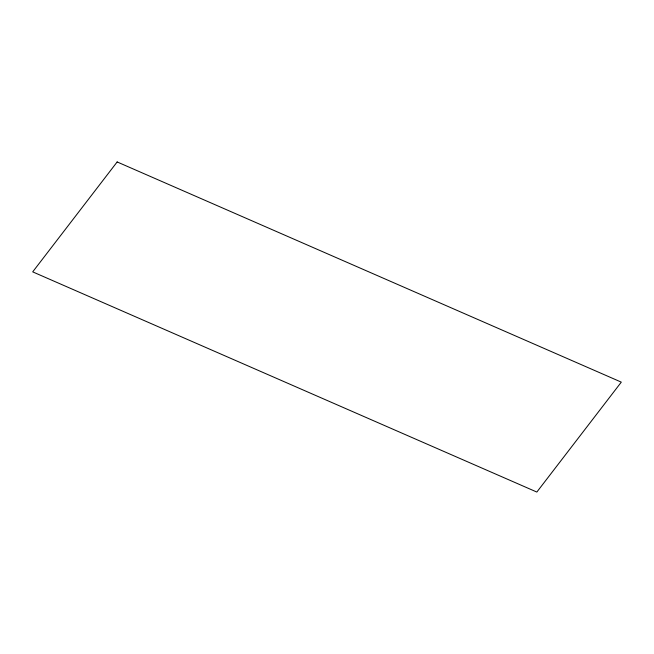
<?xml version="1.0" encoding="UTF-8"?>
<svg xmlns="http://www.w3.org/2000/svg" width="654" height="654" viewBox="0 0 654 654"><rect width="100%" height="100%" fill="white"/><g stroke="black" fill="none" stroke-linecap="round" stroke-linejoin="round"><path stroke-width="0.98" d="M117.156 161.947L32.7 271.868L536.844 492.053L621.3 382.132L117.156 161.947"/></g></svg>
